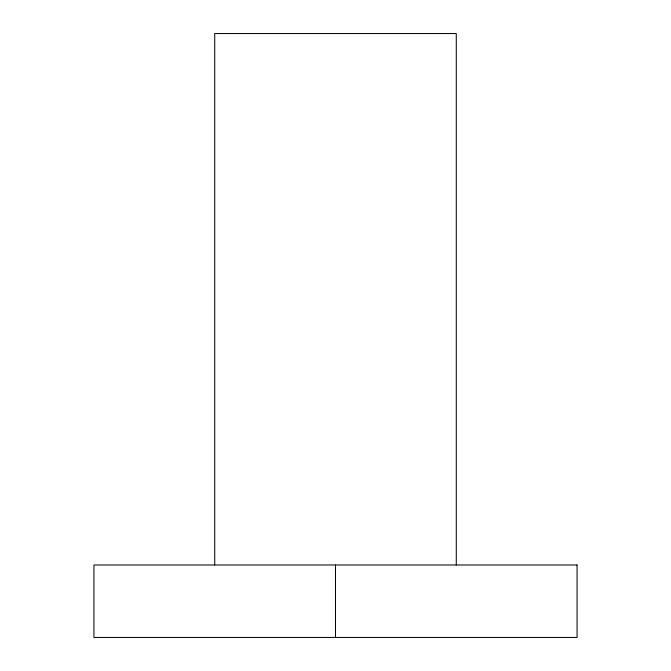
<?xml version="1.0" encoding="UTF-8"?>
<svg xmlns="http://www.w3.org/2000/svg" width="671" height="671" viewBox="0 0 671 671"><rect width="100%" height="100%" fill="white"/><g stroke="black" fill="none" stroke-linecap="round" stroke-linejoin="round"><path stroke-width="1.01" d="M456.28 564.982L456.28 33.55L214.72 33.55L214.72 564.982M335.5 564.982L335.5 637.45M577.06 564.982L93.94 564.982L93.94 637.45L577.06 637.45L577.06 564.982"/></g></svg>
